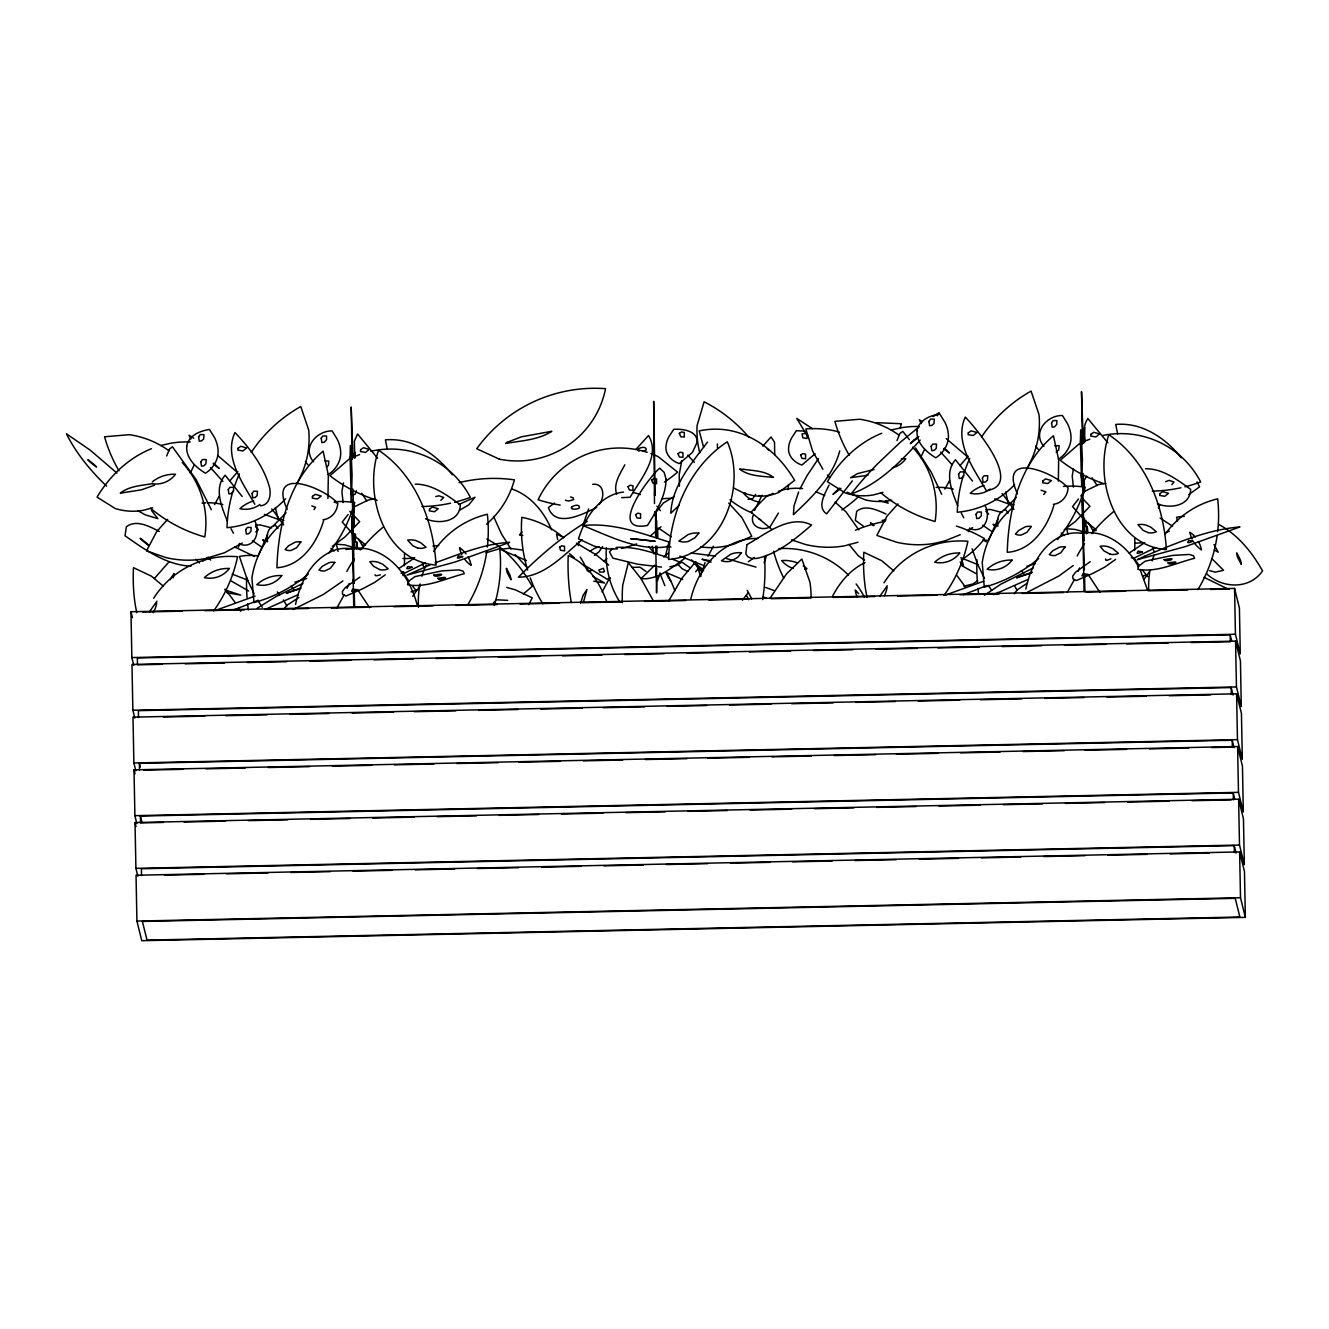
<?xml version="1.0" encoding="UTF-8"?>
<svg xmlns="http://www.w3.org/2000/svg" width="1329" height="1329" viewBox="0 0 1329 1329"><rect width="100%" height="100%" fill="white"/><g stroke="black" fill="none" stroke-linecap="round" stroke-linejoin="round"><path stroke-width="1.5" d="M657.34 536.335L657.34 528.942M654.832 495.468L654.748 490.667L654.566 495.352M655.562 512.346L655.662 536.152M354.195 458.106L354.212 453.405M1084.514 442.673L1084.829 427.672M656.941 575.822L656.576 592.917L655.762 546.119M355.507 534.374L355.292 541.983A122.368 2.558 88.8 0 1 355.125 534.125M1085.793 520.37L1085.61 526.533A122.368 2.558 88.8 0 1 1085.494 520.652M356.172 549.226L356.587 542.099A77.647 1.611 88.8 0 1 357.202 544.375L357.435 547.216M1086.491 533.793L1086.906 526.666A77.647 1.611 88.8 0 1 1087.521 528.942L1087.753 531.783M654.998 512.629L654.699 515.685L654.632 511.632M327.931 498.508L328.346 475.134L323.113 451.195C289.539 479.437 277.994 525.52 276.947 567.732C301.733 566.104 317.332 542.298 323.645 520.486M1058.366 481.148L1058.648 459.701L1053.432 435.762C1019.858 464.004 1008.296 510.087 1007.266 552.299C1032.052 550.671 1047.634 526.849 1053.963 505.053M356.388 490.783L355.109 494.255L351.554 495.368L351.388 489.604M753.094 515.519C749.34 526.234 761.716 531.384 770.039 526.932L778.412 513.077M774.724 454.551L774.525 442.275L771.086 436.975L762.763 446.162M762.696 599.612L764.009 589.428A163.384 133.299 -83.6 0 0 764.524 556.569M787.864 489.587L788.595 484.852M578.265 545.638L578.962 541.601M681.76 460.831L679.235 474.453L679.401 486.215M839.762 450.83C832.868 476.795 812.434 496.88 793.396 514.655L794.028 505.851L798.613 492.029M580.607 603.416L583.016 595.508L586.986 589.428L583.431 602.203M1086.64 476.214L1084.896 479.237L1081.856 479.935L1081.158 475.599L1082.188 473.656M362.368 548.694L363.182 544.973M1092.687 533.261L1093.501 529.523M1110.944 558.811L1107.339 560.223A5.083 1.163 -14.2 0 1 1105.612 560.074L1105.645 558.961M295.536 604.512C300.171 581.969 312.448 557.399 335.772 549.791A64.49 48.276 82.9 0 1 354.444 549.342M1025.855 589.079C1030.49 566.536 1042.75 541.966 1066.091 534.341A64.49 48.276 82.9 0 1 1080.992 533.228M665.547 555.987L667.839 546.103M166.69 455.963L169.564 448.903L172.454 446.81L196.21 479.719L211.344 509.721M897.009 440.53L899.883 433.47L902.773 431.377L909.385 439.666M238.472 547.149L239.37 543.395M968.775 531.716L969.688 527.962M700.533 576.304L705.068 562.516M343.48 482.876L341.918 491.597L343.115 502.595M1073.417 468.788L1072.237 476.164L1073.433 487.145M375.06 574.776L375.31 575.507A5.083 1.163 -14.2 0 0 377.021 575.673L380.376 574.876M690.731 599.445C696.712 572.799 715.284 547.083 742.761 540.122A74.374 65.304 79.1 0 1 757.763 538.444M583.398 523.942L588.631 508.907M764.059 562.848L766.634 555.439M354.112 512.479L353.763 506.98M657.44 580.64L660.231 573.231M599.196 504.488C604.944 497.694 604.413 482.776 592.734 484.337M258.524 554.824L267.644 534.507M988.842 539.391L997.946 519.074M1158.373 508.027L1159.785 504.405M754.473 510.486L762.082 495.268M347.035 588.398L349.128 583.431M1078.052 571.32L1079.447 567.998M695.648 571.752L698.639 568.231L703.639 570.855M884.4 595.741L885.097 594.196A29.537 25.932 79.1 0 0 887.041 587.518M668.67 600.941L681.976 578.115L695.781 561.702L700.699 576.587M190.313 473.091L194.233 464.818M920.632 457.641L924.552 449.385M283.957 609.164L286.715 605.443L298.959 597.402M1014.276 593.731L1017.034 590.01L1027.583 582.949M602.07 592.053L609.795 577.6M707.958 556.286L713.374 546.352M799.908 489.006L806.952 475.832L818.448 458.571M344.128 594.927L336.985 607.785M1074.447 579.494L1067.303 592.352M829.08 485.085C825.176 493.109 816.471 507.246 826.638 513.858L852.354 480.849M528.676 604.678L532.264 597.851L515.469 589.893L506.731 587.435M153.3 612.652L154.779 609.646A29.537 25.932 79.1 0 0 156.722 602.951M769.989 598.349L786.535 573.812L801.836 559.06L809.926 582.185A98.595 86.568 79.1 0 1 811.172 597.834M214.584 504.571L219.169 496.215M944.902 489.122L949.471 480.782M937.36 415.778L939.154 412.588L933.108 416.625M624.846 464.801C620.194 473.573 612.951 483.939 616.722 494.238M602.585 546.618L599.014 551.768L594.561 555.356M832.751 595.857C839.961 582.019 850.693 569.427 864.98 562.632M412.671 596.356L420.147 585.64M1144.003 579.294L1150.465 570.191M755.686 494.338L752.762 498.691L748.127 499.355M154.38 578.48L169.148 561.718M229.651 481.065L237.791 471.629M959.97 465.632L968.11 456.196M742.446 600.143L748.028 592.917M1165.666 481.663L1169.188 480.367L1174.039 482.028L1171.846 484.62M348.132 514.489L342.201 522.048L355.441 536.783L365.525 544.89M1078.45 499.039L1072.52 506.615L1085.76 521.35L1095.827 529.457M1080.826 496.016L1084.381 491.481L1098.418 484.686A64.473 48.276 82.9 0 1 1105.828 483.54M655.878 512.413L663.271 503.11L674.368 496.365M707.51 442.092C691.628 463.123 672.042 485.666 670.796 513.227L679.152 505.336M273.541 525.686L286.051 512.761M1003.86 510.236L1016.369 497.328M815.076 453.787L801.869 465.034C794.759 462.658 788.047 456.445 788.546 448.405A44.821 23.307 -29.8 0 1 791.519 438.138L796.353 430.696L804.909 431.128M920.2 440.115C900.663 461.811 878.984 484.005 850.942 494.089L857.089 486.48A284.29 147.851 -29.8 0 1 877.688 463.721L900.447 442.142L919.219 426.742M522.015 531.999L519.456 534.989A19.088 15.583 -83.6 0 0 522.829 535.437M636.01 449.318L648.486 435.547C661.128 456.03 640.08 479.802 630.162 497.245L621.69 497.644M493.491 602.785L494.87 601.339M654.765 565.224L641.027 578.647L653.486 601.057M167.62 519.373L156.656 531.65L146.539 550.854L165.876 557.565A120.108 105.456 79.1 0 0 205.397 558.545L224.435 552.781L242.26 543.046M897.939 503.94L886.975 516.2L876.858 535.421L896.195 542.132A120.108 105.456 79.1 0 0 935.716 543.112L945.351 540.737L960.219 534.707M398.899 568.48L414.482 557.997M660.995 526.782L650.296 536.019M1129.218 553.03L1144.801 542.564M582.202 539.707C563.662 555.09 544.093 577.102 518.426 577.201C539.192 556.12 561.901 536.717 587.252 521.333M156.972 601.19L150.443 610.376A29.537 25.932 79.1 0 0 149.828 611.988M887.29 585.74L880.762 594.943A29.537 25.932 79.1 0 0 880.147 596.555M342.899 580.972L323.312 594.495L293.177 609.496M1073.201 565.539L1058.931 575.972L1026.669 592.634M255.749 531.982L258.358 529.606L255.5 526.633M604.064 561.137L606.988 558.529M385.244 574.859L374.562 582.467L362.634 588.764L346.022 595.99L342.633 594.362L342.35 591.555L345.208 587.667L359.86 577.118M1115.563 559.426L1104.881 567.034L1092.953 573.331L1076.34 580.557L1072.952 578.929L1072.669 576.121L1075.526 572.234L1090.179 561.685M839.596 488.092L836.207 491.165A53.21 27.676 -29.8 0 0 832.967 494.454L840.925 488.374M663.769 557.034L668.454 553.014M523.227 594.046L532.231 586.371C521.483 567.167 506.798 549.209 486.896 539.042M202.54 561.287L208.204 557.2M984.44 595.276L1000.72 584.262L1033.297 567.965M314.009 509.588L315.588 507.329L311.817 505.851M685.548 557.881C672.258 566.968 658.22 580.192 641.027 578.647L628.368 562.649L622.736 585.175A105.855 79.258 82.9 0 0 622.354 602.718M554.376 503.093L548.428 507.595C555.456 528.66 583.63 513.974 596.754 507.313M328.097 474.669C335.855 469.718 341.403 460.897 340.656 451.478A44.821 29.088 31.6 0 0 337.25 439.251L332.1 430.912C316.485 430.646 301.6 448.056 313.594 461.844M1058.399 459.236C1066.174 454.285 1071.722 445.448 1070.975 436.045A44.821 29.088 31.6 0 0 1067.569 423.818L1062.419 415.479C1046.803 415.213 1031.919 432.606 1043.913 446.411M589.86 551.236L594.428 548.428A27.361 22.327 -83.6 0 1 599.279 546.9M435.796 496.548L438.869 495.8L443.72 497.461L440.813 500.302M257.128 608.267L276.133 596.505L302.979 583.398M1188.641 494.637L1199.555 486.863L1196.98 481.929M748.26 561.802L754.473 557.515M977.762 580.673L973.094 583.896L963.907 586.239M612.686 548.428L609.479 551.867L612.868 558.147L637.422 564.16L661.56 567.118M332.3 546.335L345.125 536.833L359.644 521.649L349.726 511.349M1064.263 529.822L1075.443 521.4L1089.963 506.216L1081.457 497.378M458.821 504.505L474.985 497.212L468.705 504.904L459.518 510.303M967.346 530.819L972.579 527.596M354.062 506.914L368.1 500.119A64.473 48.276 82.9 0 1 375.509 498.99M1054.761 445.879L1059.113 445.58L1058.798 449.916L1056.123 451.993M1043.714 494.488L1045.89 491.88L1041.056 490.235M154.546 485.201L141.372 489.836L120.258 493.159C129.229 485.999 141.605 485.55 152.486 483.623M425.38 562.931L404.398 573.264L401.042 573.181M1155.698 547.498L1134.7 557.831L1131.361 557.748M326.519 467.21L328.479 465.349L328.795 461.013L325.057 460.947M298.244 594.628L265.169 609.43M1028.546 579.195L993.627 594.678M772.946 493.358L766.036 496.797L751.001 512.23L772.099 529.59M151.44 448.687C128.415 458.007 109.676 475.948 97.067 497.129L115.241 508.525A74.374 65.304 79.1 0 0 143.499 510.27L152.652 507.778M881.742 433.254C858.717 442.557 839.994 460.515 827.386 481.679L845.56 493.092A74.374 65.304 79.1 0 0 873.817 494.837L882.971 492.345M588.581 571.752L591.87 570.257M636.608 543.91L625.245 547.698A104.094 77.929 82.9 0 1 621.374 548.412M429.965 564.908L406.99 575.125L455.016 562.051L509.638 542.365C483.756 543.794 459.269 554.243 435.081 562.881M215.331 610.476L255.085 596.09M945.65 595.027L983.693 581.205M1165.716 532.58L1169.337 531.168M233.073 610.077L242.194 606.622A267.362 60.984 -14.2 0 0 258.208 600.226M963.392 594.644L972.512 591.189A267.362 60.984 -14.2 0 0 986.782 585.508M858.102 542.232L844.663 545.804A120.108 105.456 79.1 0 1 805.125 544.392L791.569 539.856M306.717 578.48L294.922 582.168M1035.324 563.596L1026.885 566.237M778.296 491.365L783.745 489.653A74.358 65.287 79.1 0 1 802.583 488.59M410.96 591.903L416.675 590.159M1143.173 575.889L1146.993 574.726M300.836 588.099L291.533 591.222A50.236 11.463 -14.2 0 0 286.283 593.299L296.816 589.81A50.236 11.463 -14.2 0 0 300.786 588.265M485.833 552.831L499.737 548.644A145.11 144.462 -13.9 0 1 494.272 605.542M642.97 451.146L646.21 450.016C646.907 444.55 634.232 448.87 639.016 451.212M260.534 505.817C270.601 504.837 271.531 492.66 268.857 485.052C262.727 464.785 249.304 447.674 234.951 432.523C223.488 457.093 243.057 483.457 254.836 504.239M610.41 578.248L607.087 579.162L585.64 566.004M323.047 519.739C331.32 518.858 337.416 511.466 337.749 503.342C323.96 487.344 267.046 465.233 287.164 509.356M1053.365 504.306C1061.638 503.425 1067.735 496.033 1068.067 487.909C1054.279 471.911 997.348 449.8 1017.466 493.906M160.875 445.464L170.561 443.271A120.042 105.39 79.1 0 1 190.296 441.992M891.194 430.031L900.863 427.822A120.042 105.39 79.1 0 1 918.621 426.493M874.067 469.453L857.487 473.622L850.577 477.726L868.036 475.184M354.245 591.255L356.903 589.661L352.667 589.179L351.637 591.172A5.083 1.163 -14.2 0 0 353.364 591.339L354.245 591.255L354.61 607.22M1084.564 575.822L1087.222 574.228L1082.985 573.746L1081.956 575.739A5.083 1.163 -14.2 0 0 1083.683 575.889L1084.564 575.822L1084.913 591.787M669.833 566.818L676.228 565.523L681.079 562.582L672.175 559.127M631.923 567.383L639.947 567.184L646.093 571.47M615.991 547.498C634.066 546.02 651.725 552.316 668.653 557.881M507.711 600.359L496.465 599.761M570.49 497.013L573.098 497.711L573.613 499.621L568.563 501.066L565.406 500.219M133.797 665.43L131.853 657.573L130.973 611.755L1234.558 588.415L1239.409 608.051L1240.289 653.885L1235.438 634.249L1234.558 588.415M142.685 611.988L182.09 611.157M204.899 610.675L244.303 609.845M267.112 609.363L308.594 608.483M331.403 608.001L370.808 607.17M393.617 606.688L433.005 605.858M455.814 605.376L497.295 604.496M520.104 604.014L559.509 603.183M582.318 602.702L621.723 601.871M644.532 601.389L685.997 600.509M708.822 600.027L748.21 599.196M771.019 598.714L810.424 597.884M833.233 597.402L874.715 596.522M897.524 596.04L936.928 595.209M959.737 594.727L999.142 593.897M1021.951 593.415L1063.416 592.535M1086.225 592.053L1125.63 591.222M1148.439 590.74L1187.844 589.91M1210.653 589.428L1229.308 589.029M131.853 657.573L1235.438 634.249M1231.584 640.445L1230.189 634.847L137.352 657.955L137.485 664.832L162.371 664.301M1235.571 641.126L1236.452 686.943L1241.303 706.579L1240.422 660.762L1235.571 641.126L131.986 664.45L132.867 710.267L134.81 718.125M185.18 663.819L224.584 662.988M247.393 662.506L286.782 661.676M309.607 661.194L351.072 660.314M373.881 659.832L413.286 659.001M436.095 658.519L475.5 657.689M498.309 657.191L539.79 656.327M562.599 655.845L601.987 655.014M624.796 654.532L664.201 653.685M687.01 653.203L728.491 652.34M749.224 651.891L790.705 651.011M813.514 650.529L852.919 649.698M875.728 649.216L917.193 648.353M937.942 647.904L979.407 647.024M1002.216 646.542L1041.62 645.711M1064.429 645.229L1105.911 644.349M1126.643 643.917L1168.125 643.037M1190.934 642.555L1230.322 641.724L1230.189 634.847M132.867 710.267L1236.452 686.943M1233.046 695.017L1231.202 687.558L138.366 710.65L138.498 717.527M1236.585 693.821L1237.465 739.655L1242.316 759.274L1241.436 713.457L1236.585 693.821L133 717.145L133.88 762.979L135.824 770.82M163.384 716.995L204.849 716.115M225.598 715.683L267.063 714.803M289.872 714.321L329.276 713.49M352.085 713.008L393.567 712.128M414.299 711.696L455.764 710.816M478.59 710.334L517.978 709.503M540.787 709.021L582.268 708.141M603.001 707.709L644.482 706.829M667.291 706.347L706.696 705.516M729.505 705.034L770.97 704.154M791.719 703.722L833.183 702.842M855.992 702.36L895.397 701.529M918.206 701.047L959.688 700.167M980.42 699.735L1021.901 698.855M1044.71 698.373L1084.099 697.542M1106.924 697.061L1146.312 696.23M1169.121 695.748L1210.603 694.868M133.88 762.979L1237.465 739.655M139.512 770.222L139.379 763.344L1232.216 740.253L1234.06 747.712M136.837 823.531L134.893 815.674L134.013 769.84L1237.598 746.516L1242.449 766.152L1243.329 811.986L1238.478 792.35L1237.598 746.516M143.648 770.139L183.053 769.308M205.862 768.827L245.267 767.996M268.076 767.514L309.557 766.634M332.366 766.152L371.755 765.321M394.58 764.839L433.968 763.992M456.777 763.51L498.259 762.647M518.991 762.198L560.473 761.334M583.281 760.852L622.686 760.005M645.495 759.523L686.96 758.66M707.709 758.211L749.174 757.331M771.983 756.849L811.388 756.018M834.197 755.536L875.678 754.673M896.41 754.224L937.892 753.344M960.701 752.862L1000.089 752.031M1022.915 751.549L1064.379 750.669M1085.112 750.237L1126.593 749.357M1149.402 748.875L1188.807 748.044M1211.616 747.562L1232.348 747.131L1232.216 740.253M134.893 815.674L1238.478 792.35M163.334 822.435L140.525 822.917L140.392 816.056L1233.229 792.948L1234.608 798.546M137.851 876.226L135.907 868.369L135.026 822.551L1238.611 799.227L1243.462 818.863L1244.343 864.681L1239.492 845.045L1238.611 799.227M184.066 822.003L225.548 821.123M248.357 820.641L287.745 819.81M310.554 819.328L349.959 818.498M372.768 818.016L414.249 817.136M437.058 816.654L476.463 815.823M499.272 815.341L538.677 814.511M561.486 814.029L602.951 813.149M625.76 812.667L665.164 811.836M687.973 811.354L727.378 810.524M750.187 810.042L791.669 809.162M814.478 808.68L853.882 807.849M876.691 807.367L916.08 806.537M938.889 806.055L980.37 805.175M1003.179 804.693L1042.584 803.862M1065.393 803.38L1104.798 802.55M1127.607 802.068L1169.071 801.188M1191.897 800.706L1231.285 799.875M135.907 868.369L1239.492 845.045M1236.086 853.118L1234.242 845.643L141.406 868.751L141.522 875.628M1239.625 851.922L136.04 875.246L136.92 921.08L141.771 940.699L1245.356 917.375L1244.476 871.558L1239.625 851.922L1240.505 897.739L1245.356 917.375M164.347 875.146L203.736 874.316M226.545 873.834L268.026 872.954M290.835 872.472L330.24 871.641M353.049 871.159L392.454 870.312M415.263 869.831L454.668 869M477.476 868.518L518.941 867.654M541.75 867.172L581.155 866.325M603.964 865.844L643.369 865.013M666.178 864.531L707.659 863.651M730.468 863.169L769.856 862.338M792.682 861.856L832.07 861.026M854.879 860.544L896.361 859.664M919.17 859.182L958.574 858.351M981.383 857.869L1020.788 857.039M1043.597 856.557L1085.062 855.677M1107.888 855.195L1147.276 854.364M1170.085 853.882L1209.49 853.052M136.92 921.08L1240.505 897.739M985.919 509.572L990.537 509.505L1002 512.479M255.6 525.005L260.218 524.938L271.697 527.912M987.746 490.401C1023.38 484.105 975.104 427.058 965.269 417.09C953.657 442.341 974.091 469.187 986.201 490.418M1145.532 468.738C1162.709 468.556 1177.328 479.819 1190.668 489.338C1190.252 506.199 1169.902 509.073 1157.393 503.757M415.213 484.171C432.39 483.989 447.026 495.252 460.349 504.771C459.801 522.43 438.271 524.407 425.529 518.742M1066.622 528.743L1075.311 529.457L1087.604 532.979M336.303 544.176L344.992 544.89L360.674 549.807M190.977 566.204C166.108 565.024 144.711 549.591 125.026 535.77L126.371 526.799C136.289 519.041 149.695 526.583 159.281 531.417M691.08 553.03L715.301 556.054M876.442 422.672L901.311 423.718A145.11 144.462 -13.9 0 1 900.314 427.705M805.773 433.354L802.035 433.968L802.882 437.806L806.936 438.504L807.484 434.948M1096.159 530.587L1092.787 530.254L1088.036 522.314M970.187 528.826C984.889 533.809 991.218 516.433 984.988 505.435M239.868 544.259C254.57 549.259 260.916 531.866 254.686 520.868M521.782 549.973L508.857 548.196L500.668 549.541L526.483 560.589M224.95 589.943L240.748 595.076L226.744 592.734M593.797 581.188L604.595 582.999L592.651 576.271M710.899 560.805L701.961 559.243L710.998 562.184M726.398 558.529L756.002 567.118M760.786 519.838L759.125 519.074M1209.456 570.656L1215.188 572.134L1223.56 570.291L1211.915 558.695M839.496 432.207L835.592 431.094A120.042 105.39 79.1 0 0 805.872 428.968L812.7 451.245L822.867 469.253M978.343 564.825L960.784 557.765M248.025 580.258L232.21 574.111M334.16 502.063L337.483 503.026M1008.977 504.09L994.707 498.89M879.233 500.518L888.171 503.193L886.011 500.418M278.658 519.523L264.388 514.34M1203.974 577.301L1226.451 588.282M815.69 491.68L824.761 495.551M1014.177 504.97L1009.276 503.176L1013.944 509.489M765.62 587.435L774.491 590.674M702.858 565.19L679.817 556.103M283.858 520.403L278.957 518.609L283.625 524.938M234.685 546.983L254.52 556.452M767.248 448.903L768.611 450.033M682.674 579.494L665.879 572.4L668.72 578.447M512.213 489.105C530.886 495.634 544.176 512.08 551.618 529.856M563.861 537.365L556.502 534.075L557.715 539.541M886.044 514.024C877.306 510.153 865.279 504.189 856.69 511.349L855.344 520.337L863.335 526.118M961.681 565.639L975.868 573.497M231.362 581.072L248.573 591.006M847.071 492.245L865.245 499.804A74.374 65.304 79.1 0 0 891.626 500.202M576.437 543.129L596.239 554.874L608.699 565.124M983.36 540.205L986.317 541.817M1218.726 524.44C1237.914 534.673 1252.068 552.249 1262.55 570.922C1249.426 589.893 1221.999 588.531 1206.549 573.663M138.233 510.917L145.343 514.871L157.852 518.626L151.406 510.336M1214.274 549.99L1218.244 552.249L1214.008 544.425M671.245 536.816L658.569 528.145M922.459 421.791L919.369 419.831L921.279 423.486M193.702 438.188L189.05 435.264L190.961 438.919M1160.117 518.061L1172.627 526.234M733.542 487.942L744.655 493.524L753.045 495.601A70.886 57.845 -83.6 0 0 778.595 492.561L794.626 480.334C779.957 455.249 755.636 434.018 726.083 429.882A114.377 93.312 -83.6 0 0 699.187 430.912L703.606 447.258M992.231 531.766L982.729 525.237M261.913 547.199L252.427 540.687M812.418 428.702L796.769 418.402L808.547 438.022M995.238 525.669L993.079 524.257A32.826 21.297 31.6 0 0 994.457 525.719M264.92 541.119L262.76 539.707A32.826 21.297 31.6 0 0 264.87 541.867M835.061 502.063L846.041 511.898L858.833 529.922M874.117 525.37L870.478 522.829A32.826 21.297 31.6 0 0 873.303 525.686M213.354 463.123L216.311 465.615A32.826 21.297 31.6 0 1 219.135 468.472L213.288 464.02M207.64 557.599L210.713 560.024M946.281 438.636L967.213 456.545M217.574 455.365L236.894 471.978M1061.223 532.962L1064.446 535.537M330.904 548.395L334.144 550.97M944.421 448.255L946.63 450.182A32.826 21.297 31.6 0 1 949.454 453.039L943.607 448.587M569.427 553.578L574.178 557.582M728.757 503.159L741.914 517.562L751.782 536.285L734.505 543.877A114.46 93.379 -83.6 0 1 700.516 546.917M116.919 473.058L90.123 450.082L66.45 433.835C76.334 453.621 90.688 470.831 106.536 486.132M687.691 455.133L694.386 462.359M195.762 559.293L199.5 562.948M691.529 559.891L701.446 571.553M526.749 567.068L515.187 554.592M893.752 570.839L881.758 560.738L863.833 552.249A159.497 140.027 79.1 0 0 865.511 589.129L867.006 597.203M163.45 586.272L151.44 576.171L133.515 567.682A159.497 140.027 79.1 0 0 135.209 604.562L136.688 612.652M689.95 567.799L681.893 562.101A24.802 18.573 82.9 0 0 680.465 561.635M985.819 511.183L988.66 514.157M952.046 464.751L940.766 452.093M222.923 481.463L210.447 467.526M1181.348 457.841C1170.384 444.152 1156.147 432.589 1139.318 427.107A103.978 77.846 82.9 0 0 1115.729 424.433L1117.639 433.952M452.325 474.802C441.062 460.532 426.509 448.205 409 442.54A103.978 77.846 82.9 0 0 385.41 439.866L387.32 449.385M827.386 474.985L829.711 477.759M848.982 544.408L858.135 555.622A89.807 89.408 -13.9 0 0 864.581 560.124M858.617 593.664L855.245 590.01A29.537 25.932 79.1 0 0 857.089 596.97M1142.674 570.407L1147.774 576.72M1021.336 570.54L1023.895 573.713M412.355 585.84L416.176 590.574M291.034 585.989L293.576 589.146M956.647 575.191L965.834 587.534M225.133 589.129L235.515 602.967M678.239 564.659L682.059 568.679L686.379 570.889A17.294 12.941 82.9 0 0 687.874 571.188M1009.691 503.242L1004.309 496.332A284.29 184.482 31.6 0 0 1002.066 493.557M278.309 517.297L274.007 511.765A284.29 184.482 31.6 0 0 271.747 508.99M1099.88 592.285L1088.052 574.327M369.562 607.718L357.734 589.76M277.296 591.92L279.738 595.11M669.583 579.594L671.295 581.869M1035.706 446.079L1038.182 449.385M656.941 506.15L660.347 510.685M305.388 461.512L307.863 464.818M1008.196 513.094L1005.737 509.788C998.229 511.266 996.434 519.971 997.863 526.417M277.894 528.543L275.419 525.221C267.91 526.699 266.116 535.404 267.544 541.85M1139.202 565.672L1133.886 557.864M408.9 581.105L402.554 571.752M1107.904 442.823L1087.87 418.535C1083.218 425.047 1083.683 433.57 1085.012 441.078M377.586 458.256L357.551 433.968L354.361 441.195L354.693 456.512M747.23 590.342L751.035 597.518A30.268 24.703 -83.6 0 1 751.583 599.146M915.581 447.956L931.214 472.194L941.663 494.288M510.934 549.01L501.332 533.71L493.607 516.483M1092.006 477.825L1097.173 485.6M972.512 481.065L955.468 459.801C943.823 472.709 952.162 491.896 957.677 505.734M361.704 493.258L366.854 501.05M242.194 496.498L225.149 475.234C213.504 488.158 221.843 507.329 227.375 521.167M988.327 585.341L991.534 590.242M258.009 600.791L262.295 607.303M748.759 599.711L746.466 595.392M358.664 539.341L362.468 545.687M1014.592 585.973L1017.217 590.508M283.393 599.911L286.898 605.941M1138.471 566.852C1130.215 551.153 1116.061 537.83 1098.452 533.71A70.886 57.828 -83.6 0 0 1081.374 533.095M238.771 607.818L240.715 611.257M984.49 578.431L977.546 564.061L972.08 548.794M254.171 593.864L247.227 579.494L239.419 556.419A74.374 65.304 79.1 0 1 258.275 555.954M961.266 513.16L963.758 517.795M230.947 528.593L233.455 533.228M1152.542 548.329L1154.17 551.402M422.223 563.762L423.868 566.835M664.865 585.674L659.865 573.115M352.733 579.76L354.245 583.232M1140.216 569.875L1147.758 590.608M606.971 602.336C600.11 582.982 587.684 563.911 568.231 555.489A171.358 128.298 82.9 0 0 569.726 592.385L571.254 602.535M417.439 606.041C411.292 580.972 394.647 555.422 368.133 549.143A70.886 57.828 -83.6 0 0 345.939 549.558M1177.511 521.018L1176.58 517.28A103.978 77.846 82.9 0 1 1184.372 516.283M130.973 611.755L132.435 617.636M139.379 763.344L140.293 767.082M134.013 769.84L134.993 773.777M140.392 816.056L141.771 821.654M135.026 822.551L135.99 826.472M652.24 546.219L654.117 554.077M1066.988 530.022L1067.935 534.009M336.669 545.455L338.098 551.435M1005.654 491.996L1008.262 503.458M275.336 507.445L277.944 518.891M1082.886 485.816L1082.686 484.769L1084.032 540.704M352.567 501.266L352.368 500.219L353.913 561.818M353.514 526.849L353.082 516.649L353.664 526.948M352.8 503.841L353.83 526.184M354.195 523.776L353.597 501.797L354.062 509.073M1084.331 492.295L1083.916 486.348L1084.148 492.943M1083.633 486.846L1083.218 473.622M1084.398 518.194L1084.813 531.799M353.448 505.851L352.899 489.055M354.079 533.627L354.494 547.232M1083.318 443.305L1081.524 391.606L1082.454 444.069M352.949 456.977L351.205 407.056L352.135 459.502M1084.065 590.907L1082.238 500.651L1084.398 569.825M353.747 606.34L351.919 516.084L354.029 583.348M657.523 528.294L657.772 538.112M1084.265 479.536L1084.547 491.63M717.361 443.952L717.444 447.84M1231.202 687.558L1231.335 694.419M1233.229 792.948L1233.362 799.825M1234.242 845.643L1234.375 852.52M654.483 503.508L653.669 401.275L655.164 495.086M355.042 452.126L355.125 457.89M656.642 520.553L656.825 538.444M656.891 546.103L656.925 553.346M202.041 503.126A74.358 65.287 79.1 0 1 205.812 502.827M207.689 502.777A74.358 65.287 79.1 0 1 222.84 504.538M414.731 557.748A104.094 77.929 82.9 0 1 402.969 558.512M297.198 482.876A89.807 89.408 -13.9 0 0 308.693 430.015L300.753 406.524A145.11 144.462 -13.9 0 0 251.281 452.309M285.619 498.724A89.807 89.408 -13.9 0 1 226.96 527.663A145.11 144.462 -13.9 0 1 232.924 491.248M150.576 508.276A145.11 144.462 -13.9 0 0 204.799 536.933A89.807 89.408 -13.9 0 0 182.256 462.542M118.945 470.732A145.11 144.462 -13.9 0 1 104.559 436.776L129.378 434.683A89.807 89.408 -13.9 0 1 169.065 450.83M418.519 607.336A89.807 89.408 -13.9 0 1 420.047 583.913M421.924 576.288A89.807 89.408 -13.9 0 1 425.978 565.24M433.586 551.502A89.807 89.408 -13.9 0 1 487.344 514.257A145.11 144.462 -13.9 0 1 487.344 547.066M234.17 487.328A145.11 144.462 -13.9 0 1 239.353 473.905M253.656 500.917A34.537 34.388 -13.9 0 0 239.934 508.675A24.138 24.022 -13.9 0 0 259.952 504.488M359.544 454.601A89.807 89.408 -13.9 0 0 348.763 459.402L329.957 475.699A145.11 144.462 -13.9 0 0 377.187 500.269M370.874 451.262A89.807 89.408 -13.9 0 1 470.35 497.378A145.11 144.462 -13.9 0 1 454.601 502.262M450.581 503.193A145.11 144.462 -13.9 0 1 421.924 506.532M213.653 610.925A145.11 144.462 -13.9 0 0 237.575 556.718A89.807 89.408 -13.9 0 0 153.682 598.249M282.961 522.596A89.807 89.408 -13.9 0 0 251.912 577.932L253.972 602.635A145.11 144.462 -13.9 0 0 308.328 574.045M335.107 501.714A89.807 89.408 -13.9 0 1 354.743 502.595A145.11 144.462 -13.9 0 1 328.479 553.462M152.27 481.895A34.537 34.388 -13.9 0 1 175.494 474.254A24.138 24.022 -13.9 0 1 152.852 483.806M404.431 554.093A89.807 89.408 -13.9 0 1 404.249 565.855M403.567 571.703A89.807 89.408 -13.9 0 1 402.903 575.573M346.852 571.437A145.11 144.462 -13.9 0 1 354.228 559.06M361.505 549.076A145.11 144.462 -13.9 0 1 383.184 527.131M486.829 551.136A145.11 144.462 -13.9 0 1 467.625 605.044M464.602 559.16A27.643 27.51 -13.9 0 0 471.164 565.373A27.643 27.51 -13.9 0 0 468.057 556.901M461.778 554.542A27.643 27.51 -13.9 0 1 459.518 547.681A27.643 27.51 -13.9 0 1 466.064 553.877M248.357 609.845A163.384 133.299 -83.6 0 1 247.609 603.798M247.061 597.701A163.384 133.299 -83.6 0 1 246.596 577.185M173.152 577.899A18.656 15.217 -83.6 0 0 174.033 573.497L170.76 578.68A18.656 15.217 -83.6 0 0 170.361 579.693M936.131 487.394A74.358 65.287 79.1 0 1 953.159 489.105M982.912 540.006A74.374 65.304 79.1 0 1 988.593 540.504M1143.09 542.597A104.094 77.929 82.9 0 1 1135.265 543.112M1026.52 469.137A89.807 89.408 -13.9 0 0 1039.012 414.582L1031.071 391.091A145.11 144.462 -13.9 0 0 981.599 436.876M1014.592 484.72A89.807 89.408 -13.9 0 1 957.262 512.23A145.11 144.462 -13.9 0 1 963.243 475.815M880.894 492.843A145.11 144.462 -13.9 0 0 935.101 521.5A89.807 89.408 -13.9 0 0 912.574 447.109M849.248 455.299A145.11 144.462 -13.9 0 1 834.878 421.343L859.68 419.233A89.807 89.408 -13.9 0 1 899.384 435.397M1148.721 589.943A89.807 89.408 -13.9 0 1 1149.685 572.334M1152.243 560.855A89.807 89.408 -13.9 0 1 1154.087 555.256M1165.018 534.441A89.807 89.408 -13.9 0 1 1217.663 498.824A145.11 144.462 -13.9 0 1 1217.663 531.633M964.472 471.895A145.11 144.462 -13.9 0 1 969.672 458.472M983.975 485.484A34.537 34.388 -13.9 0 0 970.253 493.242A24.138 24.022 -13.9 0 0 990.255 489.055M1089.863 439.168A89.807 89.408 -13.9 0 0 1079.082 443.969L1060.276 460.266A145.11 144.462 -13.9 0 0 1103.568 483.573M1103.12 435.414A89.807 89.408 -13.9 0 1 1200.668 481.945A145.11 144.462 -13.9 0 1 1184.92 486.829M1180.9 487.76A145.11 144.462 -13.9 0 1 1152.243 491.099M943.972 595.492A145.11 144.462 -13.9 0 0 967.894 541.285A89.807 89.408 -13.9 0 0 884.001 582.816M1013.279 507.163A89.807 89.408 -13.9 0 0 982.231 562.499L984.291 587.202A145.11 144.462 -13.9 0 0 1038.647 558.612M1063.449 486.431A89.807 89.408 -13.9 0 1 1085.045 487.162A145.11 144.462 -13.9 0 1 1057.502 539.624M892.473 467.808A24.138 24.022 -13.9 0 0 905.813 458.804A34.537 34.388 -13.9 0 0 901.278 458.92M1134.75 538.66A89.807 89.408 -13.9 0 1 1134.567 550.422M1077.171 556.004A145.11 144.462 -13.9 0 1 1084.547 543.627M1091.823 533.643A145.11 144.462 -13.9 0 1 1113.503 511.698M1217.148 535.703A145.11 144.462 -13.9 0 1 1197.944 589.611M1193.874 542.249A27.643 27.51 -13.9 0 0 1201.466 549.94A27.643 27.51 -13.9 0 0 1198.376 541.468M1192.096 539.109A27.643 27.51 -13.9 0 1 1189.837 532.248A27.643 27.51 -13.9 0 1 1195.253 537.032M978.676 594.412A163.384 133.299 -83.6 0 1 977.928 588.365M977.38 582.268A163.384 133.299 -83.6 0 1 976.981 559.692M997.83 592.285A30.268 24.703 -83.6 0 1 997.431 594.03M766.65 598.349A267.362 106.586 12.8 0 1 763.012 596.704M882.107 520.436A120.108 105.456 79.1 0 1 886.011 519.838M960.169 561.968A17.958 15.765 79.1 0 0 961.349 563.745L963.475 566.021A17.958 15.765 79.1 0 0 961.432 559.659M667.208 546.103A64.49 48.276 82.9 0 1 670.962 547.05M617.47 548.844A104.094 77.929 82.9 0 1 593.88 545.986L578.514 538.909C584.494 519.29 596.937 498.774 617.919 493.059A64.473 48.276 82.9 0 1 623.484 492.129M632.87 492.527A64.473 48.276 82.9 0 1 640.345 494.587M751.932 512.878A89.807 89.408 -13.9 0 1 730.053 499.854M699.768 452.807A89.807 89.408 -13.9 0 1 697.077 425.596L704.121 401.79A145.11 144.462 -13.9 0 1 748.958 437.357M858.069 497.112A145.11 144.462 -13.9 0 1 841.905 509.904M563.712 537.83A89.807 89.408 -13.9 0 0 521.815 517.33A145.11 144.462 -13.9 0 0 527.63 570.108M580.275 557.117A89.807 89.408 -13.9 0 1 587.501 571.021M759.507 502.013A24.138 24.022 -13.9 0 1 743.526 493.209A34.537 34.388 -13.9 0 1 745.785 493.092M759.108 495.484A34.537 34.388 -13.9 0 1 761.201 496.381M486.597 524.141A89.807 89.408 -13.9 0 0 514.389 479.852A145.11 144.462 -13.9 0 0 459.103 482.626M438.736 545.488A89.807 89.408 -13.9 0 1 432.855 546.036M647.206 452.325A89.807 89.408 -13.9 0 0 538.145 499.737A145.11 144.462 -13.9 0 0 560.157 505.053M650.928 453.604A89.807 89.408 -13.9 0 1 658.187 456.661L677.591 472.144A145.11 144.462 -13.9 0 1 664.45 482.095M783.695 578.032A145.11 144.462 -13.9 0 1 773.528 551.17M961.515 559.891A89.807 89.408 -13.9 0 0 984.54 538.644A145.11 144.462 -13.9 0 0 956.382 526.068M855.477 530.205A145.11 144.462 -13.9 0 1 885.081 521.4M648.884 546.8A145.11 144.462 -13.9 0 1 652.805 551.552M666.394 572.101A145.11 144.462 -13.9 0 1 674.899 590.79M661.659 498.857A89.807 89.408 -13.9 0 1 671.477 498.325M619.829 602.02A89.807 89.408 -13.9 0 1 606.439 547.731M778.894 548.628A89.807 89.408 -13.9 0 1 848.434 575.075M856.125 583.963A89.807 89.408 -13.9 0 1 864.448 597.253M702.975 569.493A145.11 144.462 -13.9 0 1 693.522 561.569M542.797 603.731A145.11 144.462 -13.9 0 1 530.238 577.899M797.284 562.848A34.537 34.388 -13.9 0 0 781.685 560.572A24.138 24.022 -13.9 0 0 793.114 568.397M803.331 565.955A34.537 34.388 -13.9 0 1 806.969 568.646A24.138 24.022 -13.9 0 1 804.693 569.161M655.795 518.493L655.928 521.018L655.961 512.595L655.795 518.493M656.293 573.912L656.41 576.454L656.46 568.031L656.293 573.912M350.075 457.259L351.388 501.814L352.085 474.935L350.939 448.604A48.309 1.013 88.8 0 0 350.358 446.095L350.075 457.259M559.575 547.232L560.506 550.239L564.559 550.937L564.526 546.302L561.752 545.804L559.575 547.232M627.986 486.663L629.381 490.019L632.969 490.368L632.936 485.733L630.162 485.235L627.986 486.663M635.594 514.639L636.99 517.978L640.578 518.343L640.545 513.708L637.77 513.21L635.594 514.639M651.609 479.968L653.004 483.324L656.609 483.673L656.559 479.038L653.785 478.54L651.609 479.968M678.006 453.638L679.401 456.993L682.99 457.342L682.956 452.707L680.182 452.209L678.006 453.638M679.352 433.37L680.747 436.726L684.335 437.075L684.302 432.44L681.528 431.942L679.352 433.37M800.606 455.083L802.002 458.422L805.59 458.771L805.557 454.153L802.782 453.654L800.606 455.083M1080.377 441.826L1081.706 486.381L1082.387 459.502L1081.258 433.154A48.309 1.013 88.8 0 0 1080.66 430.646L1080.377 441.826M186.725 446.212C185.827 458.306 196.044 467.575 205.497 473.24C213.255 468.29 218.803 459.452 218.056 450.049A44.821 29.088 31.6 0 0 214.65 437.822L209.5 429.483C200.014 430.829 188.386 435.53 186.725 446.212M917.043 430.779C916.146 442.873 926.363 452.126 935.799 457.807C943.573 452.857 949.122 444.019 948.374 434.6A44.821 29.088 31.6 0 0 944.969 422.373L939.819 414.033C930.317 415.396 918.704 420.08 917.043 430.779M666.062 479.204C665.929 496.315 656.111 511.416 647.439 525.503C606.24 533.128 650.18 475.799 659.749 468.173L664.218 472.476L666.062 479.204M198.602 436.842L199.3 441.178L201.709 440.813L203.669 438.935L203.985 434.616L200.247 434.55L198.602 436.842M200.812 461.811L201.526 466.147L203.918 465.781L205.879 463.904L206.194 459.585L202.457 459.518L200.812 461.811M228.239 489.604L228.953 493.939L231.346 493.557L233.572 490.999L233.622 487.361L229.884 487.294L228.239 489.604M245.699 529.723L246.397 534.059L248.789 533.677L251.015 531.118L251.081 527.48L247.344 527.414L245.699 529.723M252.078 493.491L252.776 497.81L255.168 497.445L257.145 495.584L257.461 491.248L253.723 491.182L252.078 493.491M321.203 438.288L321.9 442.623L324.309 442.241L326.535 439.683L326.585 436.045L322.847 435.978L321.203 438.288M928.921 421.409L929.619 425.745L932.011 425.38L933.988 423.502L934.304 419.183L930.566 419.1L928.921 421.409M931.131 446.378L931.828 450.714L934.237 450.332L936.197 448.471L936.513 444.135L932.775 444.069L931.131 446.378M958.558 474.171L959.256 478.506L961.664 478.124L963.89 475.566L963.94 471.928L960.202 471.861L958.558 474.171M976.018 514.29L976.715 518.626L979.108 518.244L981.334 515.685L981.4 512.047L977.662 511.981L976.018 514.29M982.397 478.041L983.095 482.377L985.487 482.012L987.464 480.134L987.779 475.815L984.041 475.749L982.397 478.041M1051.521 422.855L1052.219 427.174L1054.611 426.808L1056.837 424.25L1056.904 420.612L1053.166 420.545L1051.521 422.855M669.251 547.232L668.537 559.476C722.395 555.107 747.131 486.962 727.295 441.793C692.143 464.818 673.039 506.299 669.251 547.232M599.146 570.025L599.695 572.068L602.768 572.118A5.083 2.027 12.8 0 0 604.479 571.437L603.349 568.214L599.146 570.025M746.915 544.641L745.835 553.877L747.513 556.353A19.37 10.067 -29.8 0 0 758.028 558.197C778.794 553.047 795.706 538.66 811.587 525.038C789.492 513.908 765.587 534.324 746.915 544.641M237.991 448.305L237.858 450.099L242.941 450.93L246.646 447.973L240.831 446.262L237.991 448.305M312.465 496.365L312.332 498.159L317.432 498.99L321.12 496.033L315.322 494.322L312.465 496.365M360.591 449.75L360.458 451.528L365.541 452.375L369.246 449.401L363.432 447.707L360.591 449.75M429.533 509.107L429.383 510.884L434.483 511.731L438.188 508.758L432.374 507.063L429.533 509.107M968.309 432.872L968.16 434.666L973.26 435.497L976.965 432.523L971.15 430.829L968.309 432.872M1042.783 480.932L1042.634 482.726L1047.734 483.557L1051.438 480.583L1045.624 478.889L1042.783 480.932M1090.91 434.317L1090.76 436.095L1095.86 436.925L1099.548 433.968L1093.75 432.274L1090.91 434.317M1159.852 493.674L1159.702 495.451L1164.802 496.282L1168.49 493.325L1162.692 491.63L1159.852 493.674M378.549 450.199C363.398 493.723 383.533 561.087 436.078 565.091C433.42 521.483 416.093 475.3 378.549 450.199M1108.851 434.766C1093.717 478.274 1113.852 545.654 1166.397 549.641C1163.739 506.05 1146.395 459.867 1108.851 434.766M697.193 442.142L692.475 452.358L679.269 463.605C672.158 461.229 665.447 455.016 665.945 446.976A44.821 23.307 -29.8 0 1 668.919 436.693L673.753 429.267C682.541 428.868 697.443 430.496 697.193 442.142M412.073 567.267L408.485 568.679A5.083 1.163 -14.2 0 1 406.757 568.513L407.787 566.536L412.073 567.267M462.658 556.602L459.07 558.014A5.083 1.163 -14.2 0 1 457.342 557.864L458.372 555.871L462.658 556.602M1142.392 551.834L1138.787 553.246A5.083 1.163 -14.2 0 1 1137.076 553.08L1138.106 551.103L1142.392 551.834M1192.977 541.169L1189.389 542.581A5.083 1.163 -14.2 0 1 1187.661 542.415L1188.691 540.438L1192.977 541.169M669.035 542.033L667.906 546.601C638.518 551.502 609.612 536.251 582.982 525.586C612.47 522.38 641.375 533.195 669.035 542.033M433.802 575.125C434.035 577.666 443.039 575.125 441.61 574.344A7.21 1.645 -14.2 0 0 439.882 574.211L433.802 575.125M437.723 578.348C437.955 580.889 446.959 578.364 445.531 577.583A7.21 1.645 -14.2 0 0 443.786 577.451L437.723 578.348M1164.121 559.675C1164.354 562.217 1173.357 559.692 1171.929 558.911A7.21 1.645 -14.2 0 0 1170.201 558.778L1164.121 559.675M1168.041 562.915C1168.257 565.456 1177.278 562.931 1175.849 562.15A7.21 1.645 -14.2 0 0 1174.105 562.017L1168.041 562.915M407.953 581.82L407.554 584.727C426.559 588.298 445.963 578.265 464.253 573.713L463.156 571.204L458.97 569.892L441.876 570.889L414.897 576.62L407.953 581.82M1138.272 566.387L1137.873 569.294C1156.878 572.849 1176.265 562.815 1194.555 558.28L1193.475 555.771L1189.289 554.442L1172.178 555.456L1145.216 561.187L1138.272 566.387M300.919 541.933L296.583 547.781L291.018 550.455A17.294 12.941 82.9 0 1 286.566 550.106L285.087 549.558L288.526 545.787L295.171 542.199A24.802 18.573 82.9 0 1 300.919 541.933M334.792 562.4L330.439 568.247L324.891 570.922A17.294 12.941 82.9 0 1 320.422 570.573L318.96 570.025L322.399 566.254L329.044 562.665A24.802 18.573 82.9 0 1 334.792 562.4M1031.238 526.5L1026.885 532.348L1021.336 535.006A17.294 12.941 82.9 0 1 1016.884 534.673L1015.406 534.108L1018.845 530.354L1025.49 526.749A24.802 18.573 82.9 0 1 1031.238 526.5M1065.11 546.967L1060.758 552.814L1055.209 555.489A17.294 12.941 82.9 0 1 1050.741 555.14L1049.279 554.592L1052.701 550.821L1059.363 547.232A24.802 18.573 82.9 0 1 1065.11 546.967M698.871 533.095L694.934 537.813L688.206 541.468A20.018 17.576 79.1 0 1 678.886 541.086L688.14 534.574A28.773 25.268 79.1 0 1 698.871 533.079M741.466 552.764L737.512 557.499L730.784 561.137A20.018 17.576 79.1 0 1 721.481 560.755L730.734 554.243A28.773 25.268 79.1 0 1 741.466 552.764M913.721 440.281L913.006 440.929A32.826 17.078 -29.8 0 0 910.299 443.637L915.98 439.201A32.826 17.078 -29.8 0 0 918.688 436.493L913.721 440.281M507.097 442.341L505.651 443.471C521.151 440.696 538.245 440.082 551.801 431.294L521.317 436.842L507.097 442.341M572.002 506.731C568.746 509.904 577.683 509.705 579.51 507.811C579.61 503.641 574.128 505.402 572.002 506.731M1144.385 556.336L1137.308 559.692L1185.335 546.618L1239.957 526.932C1206.566 529.656 1175.069 543.627 1144.385 556.336M1023.197 575.291L1021.851 575.789A50.236 11.463 -14.2 0 0 1016.602 577.866L1027.134 574.377A50.236 11.463 -14.2 0 0 1032.384 572.301L1023.197 575.291M1235.256 898.354L142.402 921.446L147.021 940.101L1239.857 917.01L1235.256 898.354M633.235 538.76L630.577 538.71L655.197 541.268L633.235 538.76M743.924 469.386L739.588 469.071C749.041 476.43 762.115 476.064 773.478 477.443C765.321 470.798 753.892 470.782 743.924 469.386M1147.924 532.564L1143.156 530.371L1137.956 524.673A27.361 22.327 -83.6 0 1 1146.146 525.138L1150.798 527.148L1156.346 531.75A19.088 15.583 -83.6 0 1 1147.924 532.564M1110.064 554.176L1103.851 550.837L1100.096 546.285A27.361 22.327 -83.6 0 1 1108.286 546.734L1112.954 548.761L1118.486 553.362A19.088 15.583 -83.6 0 1 1110.064 554.176M417.622 547.997L412.837 545.804L407.638 540.122A27.361 22.327 -83.6 0 1 415.827 540.571L420.496 542.597L426.044 547.183A19.088 15.583 -83.6 0 1 417.605 547.997M379.762 569.609L373.532 566.27L369.778 561.718A27.361 22.327 -83.6 0 1 377.968 562.184L382.636 564.194L388.184 568.795A19.088 15.583 -83.6 0 1 379.762 569.609M499.322 459.153L476.729 448.753A145.11 144.462 -13.9 0 1 605.559 388.666A89.807 89.408 -13.9 0 1 499.322 459.153M88.578 460.15L87.864 459.718A32.826 21.297 31.6 0 0 90.688 462.592L96.535 467.044A32.826 21.297 31.6 0 0 93.711 464.17L88.578 460.15M140.874 538.694L140.16 538.262A32.826 21.297 31.6 0 0 142.984 541.119L148.831 545.571A32.826 21.297 31.6 0 0 146.007 542.714L140.874 538.694M1237.216 553.628L1236.618 552.897A19.653 14.719 82.9 0 0 1237.548 557.266L1241.336 564.393A19.653 14.719 82.9 0 0 1240.406 560.024L1237.216 553.628M506.897 569.061L506.299 568.347A19.653 14.719 82.9 0 0 507.229 572.716L511.017 579.826A19.653 14.719 82.9 0 0 510.087 575.457L506.897 569.061M281.765 575.54A34.537 34.388 -13.9 0 0 256.813 584.677A24.138 24.022 -13.9 0 0 281.765 575.54M229.336 568.463A34.537 34.388 -13.9 0 0 204.384 577.6A24.138 24.022 -13.9 0 0 229.336 568.463M1012.083 560.107A34.537 34.388 -13.9 0 0 987.131 569.244A24.138 24.022 -13.9 0 0 1012.083 560.107M959.654 553.03A34.537 34.388 -13.9 0 0 934.702 562.167A24.138 24.022 -13.9 0 0 959.654 553.03"/></g></svg>
